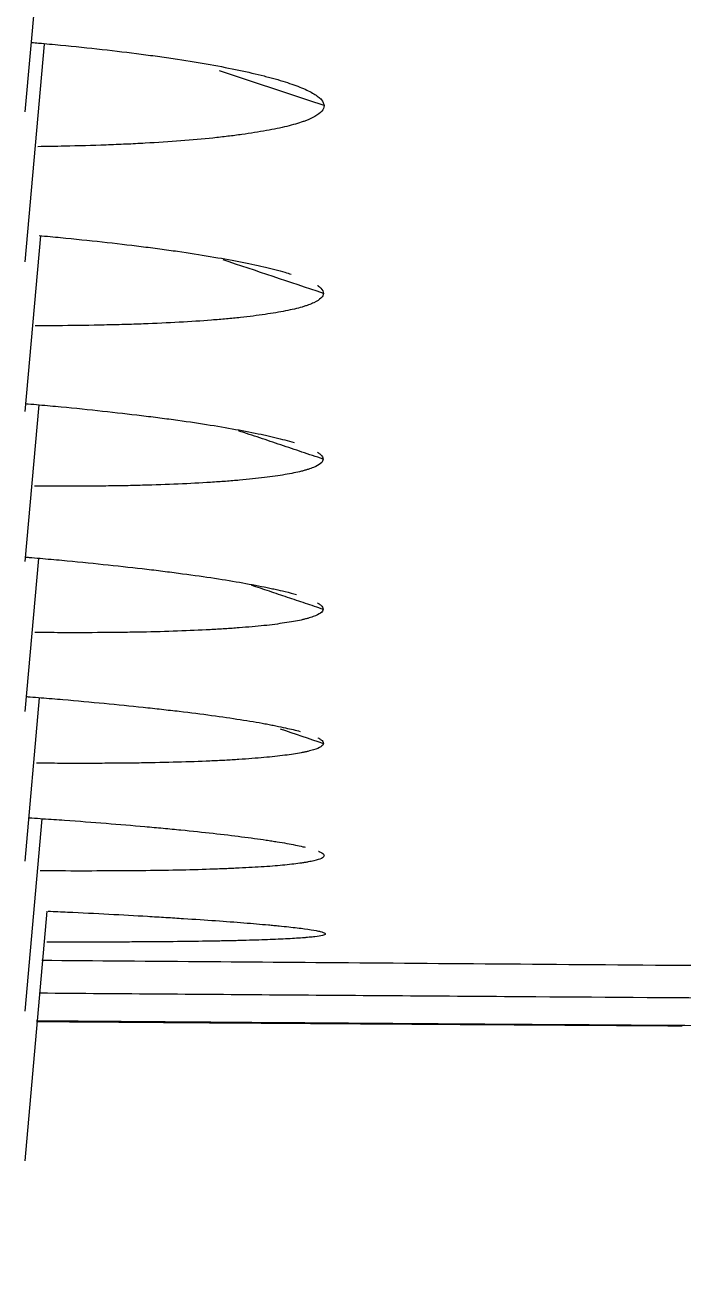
# Model space of a CAD drawing. Header units: millimetres. Extents: x 2433 to 4809, y -10272 to -6912.
# Drawn here: x 3097.03 to 3104.67, y -8026.51 to -8011.79 of the extents above; entities that cross this region are included whole.
import ezdxf

# ---------------------------------------------------------------- set-up
doc = ezdxf.new("R2010")
doc.units = ezdxf.units.MM
doc.layers.add('DIM', color=3, linetype='Continuous', lineweight=13)
doc.styles.add('ARIAL', font='arial.ttf')
doc.dimstyles.get("Standard").update_dxf_attribs({"dimtxt": 15, "dimasz": 15, "dimexe": 0.18, "dimexo": 0.0625, "dimgap": 4, "dimtad": 0, "dimtih": 1, "dimtoh": 1, "dimdec": 1, "dimdsep": 46, "dimtxsty": 'ARIAL', "dimcen": 0, "dimclrd": 3, "dimclre": 3, "dimclrt": 3, "dimadec": 0, "dimazin": 0, "dimtfac": 1, "dimtdec": 1, "dimtofl": 0, "dimtmove": 0, "dimatfit": 3, "dimfxl": 1, "dimtolj": 1, "dimtzin": 0, "dimarcsym": 0})

# ---------------------------------------------------------------- blocks, each defined once
blk = doc.blocks.new('*D39')
at = {"layer": 'Defpoints', "color": 0, "transparency": 16777216}
for p in [(3049.874, -8014.142), (3319.8, -8014.414), (3319.8, -8083.189)]:
    blk.add_point(p, dxfattribs=at)
at = {"layer": 'DIM', "color": 3, "lineweight": -2, "transparency": 16777216}
for p, q in [((3049.874, -8014.204), (3049.874, -8083.369)), ((3319.8, -8014.476), (3319.8, -8083.369)), ((3067.874, -8083.189), (3233.417, -8083.189)), ((3301.8, -8083.189), (3283.432, -8083.189))]:
    blk.add_line(p, q, dxfattribs=at)
at = {"layer": 'DIM', "color": 3, "transparency": 16777216}
for points in [[(3067.874, -8080.189), (3067.874, -8086.189), (3049.874, -8083.189)], [(3301.8, -8080.189), (3301.8, -8086.189), (3319.8, -8083.189)]]:
    blk.add_solid(points, dxfattribs=at)
at = {"layer": 'DIM', "color": 3, "transparency": 16777216, "insert": (3258.425, -8083.189), "char_height": 18, "attachment_point": 5, "style": 'ARIAL'}
blk.add_mtext('\\A1;270', dxfattribs=at)

msp = doc.modelspace()

# ---------------------------------------------------------------- linework, layer by layer
at = {"linetype": 'Continuous', "lineweight": 18}
for p, q in [((3097.326, -8009.353), (3097.024, -8012.797)), ((3097.246, -8012.007), (3097.024, -8014.54)), ((3097.203, -8014.239), (3097.024, -8016.283)), ((3097.184, -8016.205), (3097.024, -8018.026)), ((3097.18, -8017.99), (3097.024, -8019.77)), ((3097.191, -8019.612), (3097.024, -8021.513)), ((3097.22, -8021.019), (3097.024, -8023.256)), ((3097.279, -8022.093), (3097.024, -8024.999))]:
    msp.add_line(p, q, dxfattribs=at)
for points, knots in [([(3097.101, -8011.989), (3097.129, -8011.991), (3097.242, -8012.001), (3097.353, -8012.011), (3097.602, -8012.035), (3097.764, -8012.052), (3098.077, -8012.087), (3098.228, -8012.105), (3098.448, -8012.134), (3098.52, -8012.143), (3098.626, -8012.158), (3098.661, -8012.163), (3098.73, -8012.173), (3098.764, -8012.178), (3098.931, -8012.204), (3099.058, -8012.225), (3099.296, -8012.267), (3099.408, -8012.289), (3099.617, -8012.333), (3099.715, -8012.355), (3099.827, -8012.384), (3099.849, -8012.39), (3099.892, -8012.401), (3099.955, -8012.418), (3100.012, -8012.436), (3100.122, -8012.47), (3100.186, -8012.493), (3100.297, -8012.539), (3100.344, -8012.562), (3100.402, -8012.597), (3100.419, -8012.609), (3100.448, -8012.632), (3100.461, -8012.643), (3100.491, -8012.678), (3100.501, -8012.7), (3100.502, -8012.723)], [0, 0, 0, 0, 0.013553, 0.056442, 0.056442, 0.14222, 0.14222, 0.227998, 0.227998, 0.270887, 0.270887, 0.292331, 0.292331, 0.313776, 0.313776, 0.399554, 0.399554, 0.485332, 0.485332, 0.57111, 0.57111, 0.592554, 0.592554, 0.613999, 0.656888, 0.656888, 0.742666, 0.742666, 0.828444, 0.828444, 0.871333, 0.871333, 0.914222, 0.914222, 1, 1, 1, 1]), ([(3100.502, -8012.723), (3100.503, -8012.745), (3100.494, -8012.767), (3100.458, -8012.809), (3100.431, -8012.83), (3100.376, -8012.86), (3100.356, -8012.87), (3100.322, -8012.885), (3100.31, -8012.89), (3100.285, -8012.9), (3100.271, -8012.905), (3100.203, -8012.928), (3100.14, -8012.947), (3099.998, -8012.982), (3099.919, -8012.999), (3099.744, -8013.03), (3099.649, -8013.045), (3099.519, -8013.063), (3099.492, -8013.067), (3099.438, -8013.074), (3099.411, -8013.077), (3099.327, -8013.087), (3099.269, -8013.094), (3099.092, -8013.112), (3098.967, -8013.123), (3098.703, -8013.144), (3098.565, -8013.153), (3098.348, -8013.165), (3098.274, -8013.169), (3098.16, -8013.174), (3098.122, -8013.175), (3098.045, -8013.179), (3098.006, -8013.18), (3097.809, -8013.188), (3097.648, -8013.192), (3097.381, -8013.198), (3097.279, -8013.2), (3097.174, -8013.201)], [0, 0, 0, 0, 0.086114, 0.086114, 0.172228, 0.172228, 0.215285, 0.215285, 0.236814, 0.236814, 0.258342, 0.258342, 0.344456, 0.344456, 0.430571, 0.430571, 0.516685, 0.516685, 0.538213, 0.538213, 0.559742, 0.559742, 0.602799, 0.602799, 0.688913, 0.688913, 0.775027, 0.775027, 0.818084, 0.818084, 0.839612, 0.839612, 0.861141, 0.861141, 0.947255, 0.947255, 1, 1, 1, 1]), ([(3097.19, -8014.234), (3097.274, -8014.242), (3097.357, -8014.25), (3097.605, -8014.274), (3097.766, -8014.291), (3098.079, -8014.325), (3098.23, -8014.343), (3098.45, -8014.37), (3098.521, -8014.38), (3098.627, -8014.394), (3098.662, -8014.399), (3098.731, -8014.408), (3098.765, -8014.413), (3098.932, -8014.438), (3099.058, -8014.457), (3099.296, -8014.497), (3099.408, -8014.517), (3099.616, -8014.558), (3099.713, -8014.579), (3099.825, -8014.605), (3099.847, -8014.61), (3099.89, -8014.621), (3099.952, -8014.636), (3100.01, -8014.652), (3100.072, -8014.67), (3100.096, -8014.677), (3100.12, -8014.685)], [0, 0, 0, 0, 0.062763, 0.062763, 0.1902, 0.1902, 0.317637, 0.317637, 0.381356, 0.381356, 0.413215, 0.413215, 0.445075, 0.445075, 0.572512, 0.572512, 0.699949, 0.699949, 0.827386, 0.827386, 0.859245, 0.859245, 0.891105, 0.954823, 0.954823, 1, 1, 1, 1]), ([(3100.427, -8014.817), (3100.427, -8014.817), (3100.428, -8014.817), (3100.442, -8014.828), (3100.454, -8014.838), (3100.484, -8014.868), (3100.494, -8014.888), (3100.494, -8014.907)], [0, 0, 0, 0, 0.004642, 0.004642, 0.336428, 0.336428, 1, 1, 1, 1]), ([(3100.494, -8014.907), (3100.495, -8014.926), (3100.485, -8014.945), (3100.448, -8014.981), (3100.421, -8014.999), (3100.365, -8015.025), (3100.345, -8015.033), (3100.31, -8015.046), (3100.298, -8015.05), (3100.273, -8015.058), (3100.26, -8015.062), (3100.191, -8015.082), (3100.127, -8015.097), (3099.984, -8015.126), (3099.904, -8015.139), (3099.729, -8015.165), (3099.633, -8015.177), (3099.503, -8015.191), (3099.476, -8015.194), (3099.422, -8015.199), (3099.394, -8015.202), (3099.31, -8015.209), (3099.252, -8015.214), (3099.074, -8015.228), (3098.949, -8015.237), (3098.685, -8015.251), (3098.546, -8015.258), (3098.328, -8015.266), (3098.254, -8015.268), (3098.14, -8015.271), (3098.102, -8015.272), (3098.025, -8015.274), (3097.985, -8015.275), (3097.788, -8015.279), (3097.627, -8015.282), (3097.357, -8015.284), (3097.251, -8015.284), (3097.144, -8015.284)], [0, 0, 0, 0, 0.085981, 0.085981, 0.171962, 0.171962, 0.214952, 0.214952, 0.236447, 0.236447, 0.257942, 0.257942, 0.343923, 0.343923, 0.429904, 0.429904, 0.515885, 0.515885, 0.53738, 0.53738, 0.558875, 0.558875, 0.601866, 0.601866, 0.687847, 0.687847, 0.773827, 0.773827, 0.816818, 0.816818, 0.838313, 0.838313, 0.859808, 0.859808, 0.945789, 0.945789, 1, 1, 1, 1]), ([(3097.033, -8016.189), (3097.042, -8016.19), (3097.052, -8016.191), (3097.104, -8016.195), (3097.233, -8016.207), (3097.36, -8016.219), (3097.609, -8016.242), (3097.77, -8016.259), (3098.082, -8016.293), (3098.233, -8016.31), (3098.452, -8016.337), (3098.524, -8016.346), (3098.629, -8016.359), (3098.664, -8016.364), (3098.733, -8016.373), (3098.767, -8016.378), (3098.934, -8016.401), (3099.06, -8016.42), (3099.297, -8016.458), (3099.409, -8016.477), (3099.617, -8016.515), (3099.714, -8016.535), (3099.825, -8016.559), (3099.847, -8016.564), (3099.89, -8016.574), (3099.952, -8016.588), (3100.01, -8016.603), (3100.084, -8016.623), (3100.12, -8016.633), (3100.153, -8016.643)], [0, 0, 0, 0, 0.006421, 0.006421, 0.036424, 0.09643, 0.09643, 0.216442, 0.216442, 0.336454, 0.336454, 0.39646, 0.39646, 0.426463, 0.426463, 0.456466, 0.456466, 0.576478, 0.576478, 0.69649, 0.69649, 0.816502, 0.816502, 0.846505, 0.846505, 0.876508, 0.936514, 0.936514, 1, 1, 1, 1]), ([(3100.425, -8016.754), (3100.425, -8016.754), (3100.425, -8016.754), (3100.44, -8016.764), (3100.452, -8016.773), (3100.481, -8016.8), (3100.491, -8016.818), (3100.491, -8016.835)], [0, 0, 0, 0, 0.002991, 0.002991, 0.335327, 0.335327, 1, 1, 1, 1]), ([(3100.491, -8016.835), (3100.491, -8016.853), (3100.481, -8016.869), (3100.444, -8016.902), (3100.416, -8016.917), (3100.36, -8016.94), (3100.339, -8016.948), (3100.304, -8016.958), (3100.292, -8016.962), (3100.267, -8016.969), (3100.253, -8016.973), (3100.184, -8016.99), (3100.12, -8017.003), (3099.976, -8017.028), (3099.896, -8017.039), (3099.72, -8017.061), (3099.624, -8017.071), (3099.494, -8017.083), (3099.467, -8017.085), (3099.413, -8017.09), (3099.385, -8017.092), (3099.301, -8017.098), (3099.243, -8017.102), (3099.064, -8017.114), (3098.939, -8017.12), (3098.674, -8017.131), (3098.536, -8017.136), (3098.318, -8017.142), (3098.243, -8017.144), (3098.129, -8017.146), (3098.091, -8017.146), (3098.013, -8017.148), (3097.974, -8017.148), (3097.777, -8017.15), (3097.615, -8017.151), (3097.346, -8017.151), (3097.24, -8017.151), (3097.133, -8017.15)], [0, 0, 0, 0, 0.085996, 0.085996, 0.171991, 0.171991, 0.214989, 0.214989, 0.236488, 0.236488, 0.257987, 0.257987, 0.343982, 0.343982, 0.429978, 0.429978, 0.515974, 0.515974, 0.537473, 0.537473, 0.558971, 0.558971, 0.601969, 0.601969, 0.687965, 0.687965, 0.773961, 0.773961, 0.816958, 0.816958, 0.838457, 0.838457, 0.859956, 0.859956, 0.945952, 0.945952, 1, 1, 1, 1]), ([(3097.028, -8017.974), (3097.043, -8017.976), (3097.057, -8017.977), (3097.114, -8017.982), (3097.243, -8017.993), (3097.369, -8018.004), (3097.618, -8018.027), (3097.779, -8018.043), (3098.091, -8018.076), (3098.241, -8018.092), (3098.46, -8018.118), (3098.532, -8018.126), (3098.637, -8018.139), (3098.672, -8018.144), (3098.741, -8018.152), (3098.775, -8018.157), (3098.941, -8018.179), (3099.067, -8018.196), (3099.304, -8018.232), (3099.525, -8018.268), (3099.718, -8018.304), (3099.829, -8018.327), (3099.851, -8018.331), (3099.893, -8018.34), (3099.955, -8018.354), (3100.012, -8018.367), (3100.097, -8018.388), (3100.142, -8018.4), (3100.183, -8018.412)], [0, 0, 0, 0, 0.009516, 0.009516, 0.038886, 0.097627, 0.097627, 0.215108, 0.215108, 0.332589, 0.332589, 0.39133, 0.39133, 0.4207, 0.4207, 0.450071, 0.450071, 0.567552, 0.567552, 0.685033, 0.802514, 0.802514, 0.831885, 0.831885, 0.861255, 0.919995, 0.919995, 1, 1, 1, 1]), ([(3100.425, -8018.506), (3100.425, -8018.506), (3100.426, -8018.507), (3100.44, -8018.515), (3100.452, -8018.524), (3100.481, -8018.548), (3100.491, -8018.565), (3100.491, -8018.58)], [0, 0, 0, 0, 0.011857, 0.011857, 0.341238, 0.341238, 1, 1, 1, 1]), ([(3100.491, -8018.58), (3100.491, -8018.596), (3100.481, -8018.611), (3100.442, -8018.64), (3100.414, -8018.654), (3100.357, -8018.675), (3100.336, -8018.681), (3100.301, -8018.691), (3100.289, -8018.694), (3100.264, -8018.7), (3100.25, -8018.704), (3100.18, -8018.719), (3100.116, -8018.731), (3099.972, -8018.752), (3099.891, -8018.763), (3099.715, -8018.782), (3099.618, -8018.79), (3099.487, -8018.8), (3099.461, -8018.802), (3099.406, -8018.806), (3099.378, -8018.808), (3099.294, -8018.813), (3099.236, -8018.817), (3099.057, -8018.826), (3098.931, -8018.832), (3098.666, -8018.841), (3098.527, -8018.845), (3098.308, -8018.849), (3098.234, -8018.85), (3098.12, -8018.852), (3098.081, -8018.852), (3098.004, -8018.853), (3097.965, -8018.853), (3097.767, -8018.855), (3097.605, -8018.855), (3097.34, -8018.854), (3097.239, -8018.853), (3097.137, -8018.852)], [0, 0, 0, 0, 0.086196, 0.086196, 0.172391, 0.172391, 0.215489, 0.215489, 0.237038, 0.237038, 0.258587, 0.258587, 0.344783, 0.344783, 0.430979, 0.430979, 0.517174, 0.517174, 0.538723, 0.538723, 0.560272, 0.560272, 0.60337, 0.60337, 0.689566, 0.689566, 0.775762, 0.775762, 0.81886, 0.81886, 0.840409, 0.840409, 0.861957, 0.861957, 0.948153, 0.948153, 1, 1, 1, 1]), ([(3097.039, -8019.597), (3097.053, -8019.599), (3097.068, -8019.6), (3097.126, -8019.604), (3097.255, -8019.615), (3097.381, -8019.625), (3097.629, -8019.646), (3097.79, -8019.661), (3098.102, -8019.691), (3098.252, -8019.706), (3098.471, -8019.729), (3098.542, -8019.737), (3098.648, -8019.749), (3098.682, -8019.753), (3098.751, -8019.76), (3098.785, -8019.764), (3098.951, -8019.784), (3099.077, -8019.8), (3099.313, -8019.832), (3099.534, -8019.865), (3099.726, -8019.897), (3099.837, -8019.917), (3099.858, -8019.921), (3099.901, -8019.93), (3099.962, -8019.942), (3100.019, -8019.954), (3100.118, -8019.976), (3100.174, -8019.989), (3100.224, -8020.003)], [0, 0, 0, 0, 0.00964, 0.00964, 0.038331, 0.095714, 0.095714, 0.210478, 0.210478, 0.325243, 0.325243, 0.382625, 0.382625, 0.411316, 0.411316, 0.440007, 0.440007, 0.554772, 0.554772, 0.669536, 0.784301, 0.784301, 0.812992, 0.812992, 0.841683, 0.899065, 0.899065, 1, 1, 1, 1]), ([(3100.494, -8020.142), (3100.494, -8020.155), (3100.484, -8020.169), (3100.445, -8020.194), (3100.416, -8020.206), (3100.359, -8020.224), (3100.338, -8020.229), (3100.303, -8020.238), (3100.291, -8020.24), (3100.265, -8020.246), (3100.251, -8020.249), (3100.181, -8020.262), (3100.117, -8020.272), (3099.972, -8020.29), (3099.891, -8020.299), (3099.714, -8020.315), (3099.618, -8020.323), (3099.486, -8020.331), (3099.46, -8020.333), (3099.405, -8020.336), (3099.377, -8020.338), (3099.292, -8020.342), (3099.234, -8020.345), (3099.055, -8020.353), (3098.929, -8020.357), (3098.664, -8020.365), (3098.524, -8020.368), (3098.306, -8020.371), (3098.231, -8020.372), (3098.117, -8020.373), (3098.079, -8020.374), (3098.001, -8020.374), (3097.962, -8020.374), (3097.764, -8020.375), (3097.602, -8020.375), (3097.344, -8020.374), (3097.251, -8020.373), (3097.157, -8020.372)], [0, 0, 0, 0, 0.086539, 0.086539, 0.173078, 0.173078, 0.216347, 0.216347, 0.237982, 0.237982, 0.259617, 0.259617, 0.346155, 0.346155, 0.432694, 0.432694, 0.519233, 0.519233, 0.540868, 0.540868, 0.562503, 0.562503, 0.605772, 0.605772, 0.692311, 0.692311, 0.77885, 0.77885, 0.822119, 0.822119, 0.843754, 0.843754, 0.865389, 0.865389, 0.951928, 0.951928, 1, 1, 1, 1]), ([(3100.429, -8020.076), (3100.43, -8020.076), (3100.43, -8020.077), (3100.445, -8020.085), (3100.457, -8020.092), (3100.485, -8020.114), (3100.495, -8020.128), (3100.494, -8020.142)], [0, 0, 0, 0, 0.015101, 0.015101, 0.343401, 0.343401, 1, 1, 1, 1]), ([(3097.069, -8021.007), (3097.08, -8021.007), (3097.092, -8021.008), (3097.147, -8021.012), (3097.276, -8021.021), (3097.402, -8021.029), (3097.65, -8021.047), (3097.811, -8021.059), (3098.122, -8021.084), (3098.272, -8021.097), (3098.49, -8021.116), (3098.561, -8021.122), (3098.666, -8021.132), (3098.701, -8021.136), (3098.77, -8021.142), (3098.938, -8021.158), (3099.094, -8021.175), (3099.33, -8021.201), (3099.55, -8021.227), (3099.741, -8021.254), (3099.851, -8021.27), (3099.873, -8021.274), (3099.915, -8021.28), (3099.976, -8021.29), (3100.033, -8021.299), (3100.139, -8021.319), (3100.202, -8021.331), (3100.265, -8021.346), (3100.274, -8021.348), (3100.282, -8021.35)], [0, 0, 0, 0, 0.007513, 0.007513, 0.035341, 0.090995, 0.090995, 0.202304, 0.202304, 0.313613, 0.313613, 0.369268, 0.369268, 0.397095, 0.397095, 0.424922, 0.536231, 0.536231, 0.64754, 0.758849, 0.758849, 0.786676, 0.786676, 0.814504, 0.870158, 0.870158, 0.981467, 0.981467, 1, 1, 1, 1]), ([(3100.502, -8021.449), (3100.501, -8021.46), (3100.49, -8021.47), (3100.451, -8021.49), (3100.422, -8021.499), (3100.364, -8021.513), (3100.343, -8021.517), (3100.307, -8021.523), (3100.295, -8021.526), (3100.269, -8021.53), (3100.255, -8021.532), (3100.185, -8021.542), (3100.12, -8021.55), (3099.974, -8021.564), (3099.894, -8021.571), (3099.716, -8021.583), (3099.619, -8021.588), (3099.487, -8021.595), (3099.46, -8021.596), (3099.406, -8021.598), (3099.378, -8021.6), (3099.293, -8021.603), (3099.234, -8021.605), (3099.055, -8021.611), (3098.802, -8021.618), (3098.523, -8021.622), (3098.304, -8021.624), (3098.229, -8021.625), (3098.115, -8021.626), (3098.077, -8021.626), (3097.999, -8021.626), (3097.959, -8021.626), (3097.761, -8021.627), (3097.599, -8021.627), (3097.356, -8021.626), (3097.278, -8021.625), (3097.2, -8021.624)], [0, 0, 0, 0, 0.087233, 0.087233, 0.174467, 0.174467, 0.218083, 0.218083, 0.239892, 0.239892, 0.2617, 0.2617, 0.348934, 0.348934, 0.436167, 0.436167, 0.5234, 0.5234, 0.545209, 0.545209, 0.567017, 0.567017, 0.610634, 0.610634, 0.697867, 0.785101, 0.785101, 0.828717, 0.828717, 0.850526, 0.850526, 0.872334, 0.872334, 0.959567, 0.959567, 1, 1, 1, 1]), ([(3100.438, -8021.397), (3100.439, -8021.397), (3100.44, -8021.398), (3100.455, -8021.404), (3100.466, -8021.41), (3100.494, -8021.427), (3100.503, -8021.438), (3100.502, -8021.449)], [0, 0, 0, 0, 0.019611, 0.019611, 0.346407, 0.346407, 1, 1, 1, 1]), ([(3097.293, -8022.093), (3097.37, -8022.097), (3097.445, -8022.1), (3097.684, -8022.112), (3097.844, -8022.12), (3098.155, -8022.136), (3098.305, -8022.145), (3098.522, -8022.157), (3098.593, -8022.162), (3098.698, -8022.168), (3098.732, -8022.17), (3098.8, -8022.174), (3098.834, -8022.177), (3098.999, -8022.187), (3099.124, -8022.196), (3099.358, -8022.212), (3099.577, -8022.229), (3099.767, -8022.245), (3099.876, -8022.255), (3099.898, -8022.257), (3099.939, -8022.261), (3100, -8022.267), (3100.056, -8022.273), (3100.162, -8022.284), (3100.223, -8022.291), (3100.33, -8022.306), (3100.375, -8022.313), (3100.42, -8022.322), (3100.428, -8022.323), (3100.444, -8022.327), (3100.452, -8022.329), (3100.472, -8022.334), (3100.483, -8022.337), (3100.51, -8022.347), (3100.518, -8022.353), (3100.516, -8022.359)], [0, 0, 0, 0, 0.039301, 0.039301, 0.126638, 0.126638, 0.213974, 0.213974, 0.257642, 0.257642, 0.279476, 0.279476, 0.30131, 0.30131, 0.388646, 0.388646, 0.475983, 0.563319, 0.563319, 0.585153, 0.585153, 0.606987, 0.650655, 0.650655, 0.737991, 0.737991, 0.825328, 0.825328, 0.847162, 0.847162, 0.868996, 0.868996, 0.912664, 0.912664, 1, 1, 1, 1]), ([(3100.516, -8022.359), (3100.515, -8022.365), (3100.504, -8022.37), (3100.463, -8022.381), (3100.433, -8022.386), (3100.375, -8022.393), (3100.353, -8022.396), (3100.317, -8022.399), (3100.305, -8022.4), (3100.279, -8022.403), (3100.265, -8022.404), (3100.194, -8022.409), (3100.128, -8022.413), (3099.982, -8022.421), (3099.9, -8022.424), (3099.722, -8022.431), (3099.624, -8022.433), (3099.492, -8022.437), (3099.465, -8022.437), (3099.41, -8022.439), (3099.382, -8022.439), (3099.297, -8022.441), (3099.238, -8022.442), (3099.058, -8022.445), (3098.931, -8022.447), (3098.664, -8022.45), (3098.524, -8022.451), (3098.304, -8022.452), (3098.23, -8022.453), (3098.115, -8022.453), (3098.076, -8022.453), (3097.998, -8022.454), (3097.959, -8022.454), (3097.76, -8022.454), (3097.597, -8022.454), (3097.381, -8022.454), (3097.331, -8022.453), (3097.28, -8022.453)], [0, 0, 0, 0, 0.088499, 0.088499, 0.176999, 0.176999, 0.221249, 0.221249, 0.243374, 0.243374, 0.265498, 0.265498, 0.353998, 0.353998, 0.442497, 0.442497, 0.530997, 0.530997, 0.553122, 0.553122, 0.575247, 0.575247, 0.619496, 0.619496, 0.707996, 0.707996, 0.796495, 0.796495, 0.840745, 0.840745, 0.86287, 0.86287, 0.884995, 0.884995, 0.973494, 0.973494, 1, 1, 1, 1]), ([(3097.219, -8022.664), (3097.838, -8022.669), (3098.493, -8022.674), (3100.451, -8022.69), (3101.839, -8022.701), (3104.856, -8022.724), (3106.485, -8022.736), (3109.618, -8022.759), (3111.077, -8022.769), (3112.612, -8022.779)], [0, 0, 0, 0, 0.163244, 0.163244, 0.463049, 0.463049, 0.762854, 0.762854, 1, 1, 1, 1]), ([(3097.158, -8023.377), (3097.362, -8023.378), (3097.795, -8023.381), (3098.466, -8023.386), (3099.18, -8023.391), (3099.92, -8023.396), (3100.687, -8023.401), (3101.48, -8023.406), (3102.3, -8023.412), (3103.146, -8023.417), (3103.938, -8023.422), (3104.447, -8023.426), (3104.666, -8023.427)], [0, 0, 0, 0, 0.081556, 0.173103, 0.268178, 0.366779, 0.468907, 0.574563, 0.683745, 0.796455, 0.912691, 1, 1, 1, 1])]:
    msp.add_open_spline(points, degree=3, knots=knots, dxfattribs=at)
at = {"linetype": 'Continuous', "lineweight": 13}
for points, knots in [([(3100.502, -8012.723), (3100.19, -8012.619), (3099.785, -8012.485), (3099.38, -8012.351), (3099.287, -8012.32)], [0, 0, 0, 0, 0.771279, 1, 1, 1, 1]), ([(3097.196, -8023.045), (3098.146, -8023.052), (3100.069, -8023.067), (3103.717, -8023.093), (3106.775, -8023.114), (3108.861, -8023.128), (3109.221, -8023.13)], [0, 0, 0, 0, 0.237158, 0.479778, 0.910283, 1, 1, 1, 1]), ([(3107.453, -8023.445), (3105.995, -8023.435), (3104.625, -8023.425), (3101.835, -8023.406), (3100.449, -8023.396), (3098.47, -8023.381), (3097.794, -8023.376), (3097.157, -8023.371)], [0, 0, 0, 0, 0.352308, 0.352308, 0.766301, 0.766301, 1, 1, 1, 1])]:
    msp.add_open_spline(points, degree=3, knots=knots, dxfattribs=at)
for points, degree in [([(3100.494, -8014.907), (3100.105, -8014.777), (3099.716, -8014.647), (3099.327, -8014.517)], 3), ([(3100.491, -8016.835), (3099.509, -8016.506)], 1), ([(3099.654, -8018.299), (3100.491, -8018.58)], 1), ([(3099.99, -8019.972), (3100.158, -8020.029), (3100.326, -8020.085), (3100.494, -8020.142)], 3)]:
    msp.add_open_spline(points, degree=degree, dxfattribs=at)

# ---------------------------------------------------------------- dimensions: what is measured, and where the dimension line sits
at = {"layer": 'DIM', "color": 3}
dim = msp.add_linear_dim(base=(3319.8, -8083.189), p1=(3049.874, -8014.142), p2=(3319.8, -8014.414), text='270', dimstyle='Standard', override={"dimtxt": 18, "dimasz": 18, "dimgap": 5}, dxfattribs=at)
dim.commit()
dim.dimension.update_dxf_attribs({"geometry": '*D39', "text_midpoint": (3258.425, -8083.189), "dimtype": 160})

doc.saveas('drawing.dxf')
